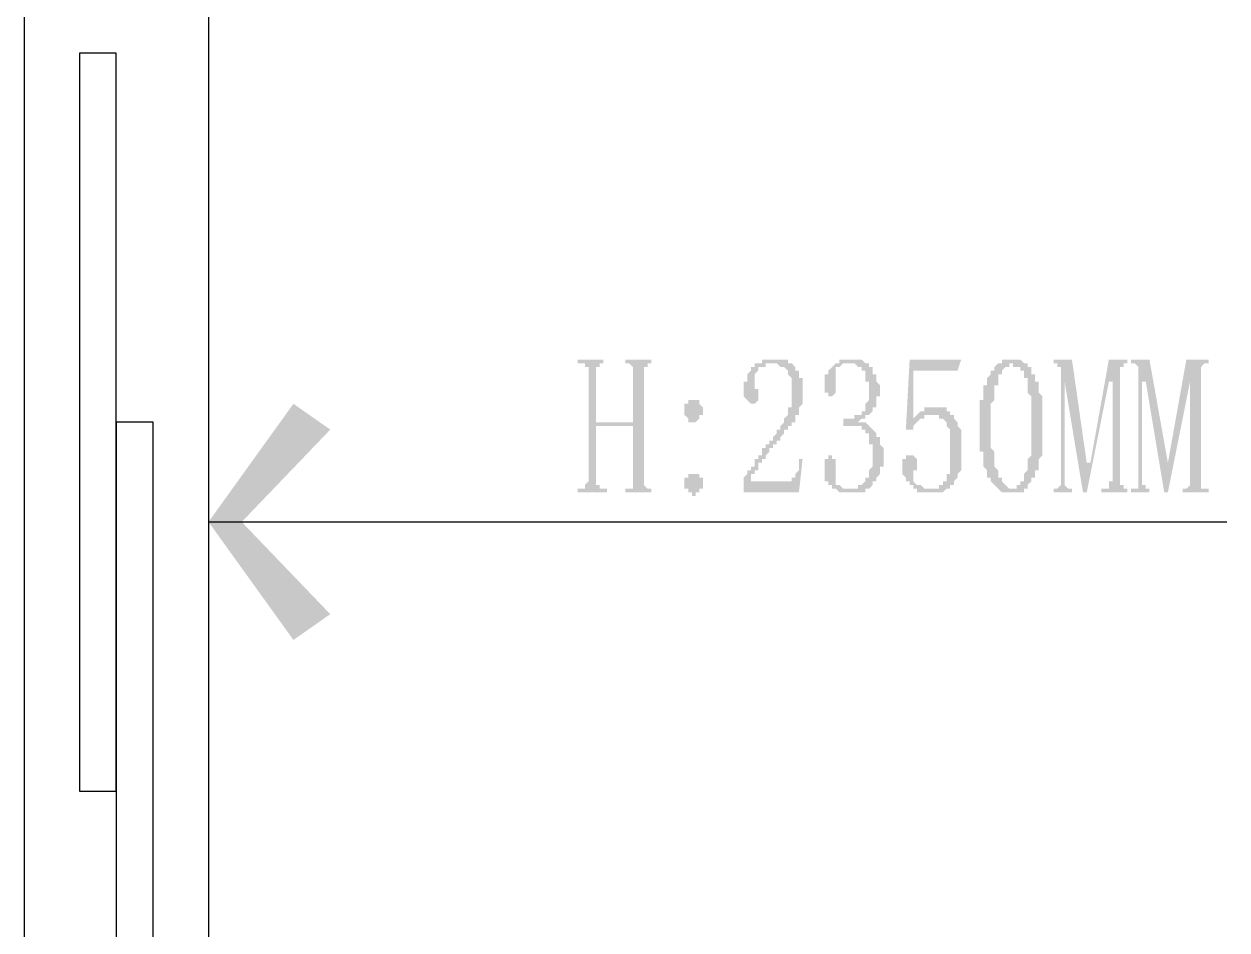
# Model space of a CAD drawing. Header units: inches. Extents: x 11 to 286, y 6 to 196.
# Drawn here: x 82.52 to 96.32, y 61.54 to 71.93 of the extents above; entities that cross this region are included whole.
import ezdxf

# ---------------------------------------------------------------- set-up
doc = ezdxf.new("R2010")
doc.units = ezdxf.units.IN
doc.header["$MEASUREMENT"] = 0
doc.layers.add('PDF_几何图形', color=7, linetype='Continuous')
doc.layers.add('PDF_实体填充', color=7, linetype='Continuous', true_color=0xffffff)

msp = doc.modelspace()

# ---------------------------------------------------------------- hatches: boundary and pattern name
at = {"layer": 'PDF_实体填充', "transparency": 33554559}
for points in [[(89.634, 66.689), (89.634, 66.647), (89.676, 66.604), (89.718, 66.604), (89.718, 66.562), (89.422, 66.562), (89.422, 66.604), (89.464, 66.604), (89.507, 66.604), (89.507, 66.647), (89.507, 66.689), (89.507, 67.324), (89.083, 67.324), (89.083, 66.689), (89.083, 66.647), (89.126, 66.647), (89.126, 66.604), (89.168, 66.604), (89.21, 66.604), (89.21, 66.562), (88.872, 66.562), (88.872, 66.604), (88.914, 66.604), (88.956, 66.604), (88.956, 66.647), (88.999, 66.689), (88.999, 67.959), (88.999, 68.001), (88.956, 68.001), (88.956, 68.044), (88.914, 68.044), (88.872, 68.044), (88.872, 68.086), (89.168, 68.086), (89.168, 68.044), (89.126, 68.044), (89.126, 68.001), (89.083, 68.001), (89.083, 67.959), (89.083, 67.366), (89.507, 67.366), (89.507, 67.959), (89.507, 68.001), (89.464, 68.044), (89.422, 68.044), (89.422, 68.086), (89.718, 68.086), (89.718, 68.044), (89.676, 68.044), (89.676, 68.001), (89.634, 68.001), (89.634, 67.959)], [(91.327, 67.705), (91.327, 67.747), (91.327, 67.79), (91.327, 67.832), (91.327, 67.874), (91.285, 67.917), (91.285, 67.959), (91.242, 68.001), (91.2, 68.001), (91.158, 68.044), (91.115, 68.044), (91.073, 68.044), (91.031, 68.044), (91.031, 68.001), (90.988, 68.001), (90.946, 68.001), (90.946, 67.959), (90.904, 67.917), (90.904, 67.874), (90.904, 67.832), (90.904, 67.79), (90.904, 67.747), (90.946, 67.747), (90.946, 67.705), (90.946, 67.663), (90.946, 67.62), (90.904, 67.578), (90.861, 67.578), (90.819, 67.62), (90.777, 67.663), (90.777, 67.705), (90.777, 67.747), (90.777, 67.79), (90.777, 67.832), (90.819, 67.832), (90.819, 67.874), (90.819, 67.917), (90.861, 67.959), (90.861, 68.001), (90.904, 68.001), (90.904, 68.044), (90.946, 68.044), (90.988, 68.044), (90.988, 68.086), (91.031, 68.086), (91.073, 68.086), (91.115, 68.086), (91.158, 68.086), (91.2, 68.086), (91.242, 68.086), (91.285, 68.086), (91.285, 68.044), (91.327, 68.044), (91.369, 68.001), (91.369, 67.959), (91.412, 67.959), (91.412, 67.917), (91.412, 67.874), (91.454, 67.874), (91.454, 67.832), (91.454, 67.79), (91.454, 67.747), (91.454, 67.705), (91.454, 67.663), (91.454, 67.62), (91.454, 67.578), (91.412, 67.536), (91.412, 67.493), (91.412, 67.451), (91.369, 67.451), (91.369, 67.409), (91.369, 67.366), (91.327, 67.366), (91.327, 67.324), (91.285, 67.324), (91.285, 67.282), (91.242, 67.282), (91.242, 67.239), (91.2, 67.197), (91.2, 67.155), (91.158, 67.155), (91.158, 67.112), (91.115, 67.112), (91.115, 67.07), (91.073, 67.07), (91.073, 67.028), (91.031, 66.985), (91.031, 66.943), (90.988, 66.943), (90.988, 66.901), (90.946, 66.901), (90.946, 66.858), (90.946, 66.816), (90.904, 66.816), (90.904, 66.774), (90.861, 66.774), (90.861, 66.731), (90.861, 66.689), (91.242, 66.689), (91.285, 66.689), (91.327, 66.689), (91.327, 66.731), (91.369, 66.731), (91.369, 66.774), (91.412, 66.816), (91.412, 66.858), (91.412, 66.901), (91.412, 66.943), (91.454, 66.943), (91.412, 66.562), (90.777, 66.562), (90.777, 66.689), (90.777, 66.731), (90.819, 66.774), (90.819, 66.816), (90.861, 66.816), (90.861, 66.858), (90.904, 66.858), (90.904, 66.901), (90.904, 66.943), (90.946, 66.943), (90.946, 66.985), (90.988, 66.985), (90.988, 67.028), (90.988, 67.07), (91.031, 67.07), (91.031, 67.112), (91.073, 67.112), (91.073, 67.155), (91.115, 67.155), (91.115, 67.197), (91.158, 67.239), (91.158, 67.282), (91.2, 67.282), (91.2, 67.324), (91.242, 67.366), (91.242, 67.409), (91.285, 67.451), (91.285, 67.493), (91.285, 67.536), (91.327, 67.536), (91.327, 67.578), (91.327, 67.62), (91.327, 67.663)], [(92.385, 66.985), (92.385, 66.943), (92.385, 66.901), (92.385, 66.858), (92.343, 66.858), (92.343, 66.816), (92.343, 66.774), (92.301, 66.731), (92.301, 66.689), (92.258, 66.689), (92.258, 66.647), (92.216, 66.604), (92.174, 66.604), (92.174, 66.562), (92.131, 66.562), (92.089, 66.562), (92.047, 66.562), (92.004, 66.562), (91.962, 66.562), (91.92, 66.562), (91.877, 66.562), (91.835, 66.604), (91.793, 66.604), (91.793, 66.647), (91.75, 66.647), (91.75, 66.689), (91.708, 66.689), (91.708, 66.731), (91.708, 66.774), (91.708, 66.816), (91.708, 66.858), (91.708, 66.901), (91.708, 66.943), (91.75, 66.943), (91.75, 66.985), (91.793, 66.985), (91.793, 66.943), (91.835, 66.943), (91.835, 66.901), (91.835, 66.858), (91.835, 66.816), (91.835, 66.774), (91.835, 66.731), (91.835, 66.689), (91.835, 66.647), (91.877, 66.647), (91.92, 66.604), (91.962, 66.604), (92.004, 66.604), (92.047, 66.604), (92.089, 66.604), (92.089, 66.647), (92.131, 66.647), (92.174, 66.689), (92.174, 66.731), (92.216, 66.731), (92.216, 66.774), (92.216, 66.816), (92.258, 66.858), (92.258, 66.901), (92.258, 66.943), (92.258, 66.985), (92.258, 67.028), (92.258, 67.07), (92.258, 67.112), (92.216, 67.112), (92.216, 67.155), (92.216, 67.197), (92.216, 67.239), (92.174, 67.239), (92.174, 67.282), (92.131, 67.282), (92.131, 67.324), (92.089, 67.324), (92.047, 67.324), (92.004, 67.324), (91.962, 67.324), (91.92, 67.324), (91.92, 67.409), (91.962, 67.409), (92.004, 67.409), (92.047, 67.409), (92.047, 67.451), (92.089, 67.451), (92.131, 67.451), (92.131, 67.493), (92.174, 67.493), (92.174, 67.536), (92.174, 67.578), (92.216, 67.62), (92.216, 67.663), (92.216, 67.705), (92.216, 67.747), (92.216, 67.79), (92.216, 67.832), (92.174, 67.832), (92.174, 67.874), (92.174, 67.917), (92.174, 67.959), (92.131, 67.959), (92.131, 68.001), (92.089, 68.001), (92.047, 68.044), (92.004, 68.044), (91.962, 68.044), (91.92, 68.044), (91.877, 68.001), (91.835, 68.001), (91.835, 67.959), (91.835, 67.917), (91.835, 67.874), (91.835, 67.832), (91.835, 67.79), (91.835, 67.747), (91.835, 67.705), (91.793, 67.663), (91.75, 67.663), (91.75, 67.705), (91.708, 67.705), (91.708, 67.747), (91.708, 67.79), (91.708, 67.832), (91.708, 67.874), (91.708, 67.917), (91.75, 67.917), (91.75, 67.959), (91.793, 68.001), (91.835, 68.044), (91.877, 68.044), (91.877, 68.086), (91.92, 68.086), (91.962, 68.086), (92.004, 68.086), (92.047, 68.086), (92.089, 68.086), (92.131, 68.086), (92.174, 68.044), (92.216, 68.044), (92.216, 68.001), (92.258, 68.001), (92.258, 67.959), (92.258, 67.917), (92.301, 67.917), (92.301, 67.874), (92.301, 67.832), (92.343, 67.79), (92.343, 67.747), (92.343, 67.705), (92.343, 67.663), (92.301, 67.663), (92.301, 67.62), (92.301, 67.578), (92.301, 67.536), (92.258, 67.536), (92.258, 67.493), (92.216, 67.451), (92.174, 67.451), (92.174, 67.409), (92.131, 67.409), (92.089, 67.366), (92.131, 67.366), (92.174, 67.366), (92.216, 67.324), (92.258, 67.282), (92.301, 67.239), (92.301, 67.197), (92.343, 67.197), (92.343, 67.155), (92.343, 67.112), (92.385, 67.07), (92.385, 67.028)], [(92.978, 67.536), (93.02, 67.536), (93.063, 67.536), (93.105, 67.536), (93.105, 67.493), (93.147, 67.493), (93.147, 67.451), (93.19, 67.451), (93.19, 67.409), (93.232, 67.366), (93.232, 67.324), (93.274, 67.282), (93.274, 67.239), (93.274, 67.197), (93.274, 67.155), (93.274, 67.112), (93.274, 67.07), (93.274, 67.028), (93.274, 66.985), (93.274, 66.943), (93.274, 66.901), (93.274, 66.858), (93.274, 66.816), (93.232, 66.774), (93.232, 66.731), (93.19, 66.689), (93.19, 66.647), (93.147, 66.647), (93.147, 66.604), (93.105, 66.604), (93.063, 66.562), (93.02, 66.562), (92.978, 66.562), (92.936, 66.562), (92.893, 66.562), (92.851, 66.562), (92.809, 66.562), (92.766, 66.562), (92.766, 66.604), (92.724, 66.604), (92.724, 66.647), (92.682, 66.647), (92.682, 66.689), (92.639, 66.689), (92.639, 66.731), (92.597, 66.774), (92.597, 66.816), (92.597, 66.858), (92.597, 66.901), (92.597, 66.943), (92.639, 66.943), (92.639, 66.985), (92.682, 66.985), (92.724, 66.985), (92.766, 66.943), (92.766, 66.901), (92.766, 66.858), (92.766, 66.816), (92.724, 66.816), (92.724, 66.774), (92.724, 66.731), (92.724, 66.689), (92.766, 66.647), (92.809, 66.647), (92.851, 66.604), (92.893, 66.604), (92.936, 66.604), (92.978, 66.604), (93.02, 66.604), (93.02, 66.647), (93.063, 66.647), (93.063, 66.689), (93.105, 66.689), (93.105, 66.731), (93.105, 66.774), (93.147, 66.774), (93.147, 66.816), (93.147, 66.858), (93.147, 66.901), (93.147, 66.943), (93.147, 66.985), (93.147, 67.028), (93.147, 67.07), (93.147, 67.112), (93.147, 67.155), (93.147, 67.197), (93.147, 67.239), (93.147, 67.282), (93.105, 67.324), (93.105, 67.366), (93.063, 67.409), (93.02, 67.409), (93.02, 67.451), (92.978, 67.451), (92.936, 67.451), (92.893, 67.451), (92.851, 67.451), (92.851, 67.409), (92.809, 67.409), (92.766, 67.366), (92.724, 67.324), (92.724, 67.282), (92.639, 67.282), (92.682, 68.086), (93.274, 68.086), (93.232, 67.959), (92.724, 67.959), (92.724, 67.366), (92.724, 67.409), (92.766, 67.451), (92.809, 67.493), (92.851, 67.493), (92.851, 67.536), (92.893, 67.536), (92.936, 67.536)], [(95.095, 66.689), (95.095, 66.647), (95.137, 66.647), (95.137, 66.604), (95.179, 66.604), (95.179, 66.562), (94.883, 66.562), (94.883, 66.604), (94.925, 66.604), (94.968, 66.604), (94.968, 66.647), (94.968, 66.689), (95.01, 66.689), (95.01, 67.832), (94.968, 67.832), (94.714, 66.562), (94.671, 66.562), (94.46, 67.832), (94.46, 66.689), (94.46, 66.647), (94.502, 66.604), (94.544, 66.604), (94.544, 66.562), (94.333, 66.562), (94.333, 66.604), (94.375, 66.604), (94.417, 66.647), (94.417, 66.689), (94.417, 67.959), (94.417, 68.001), (94.375, 68.001), (94.375, 68.044), (94.333, 68.044), (94.333, 68.086), (94.544, 68.086), (94.714, 66.901), (94.756, 66.901), (94.968, 68.086), (95.179, 68.086), (95.179, 68.044), (95.137, 68.044), (95.137, 68.001), (95.095, 68.001), (95.095, 67.959)], [(96.026, 66.689), (96.026, 66.647), (96.026, 66.604), (96.068, 66.604), (96.111, 66.604), (96.111, 66.562), (95.814, 66.562), (95.814, 66.604), (95.857, 66.604), (95.899, 66.647), (95.899, 66.689), (95.899, 67.832), (95.645, 66.562), (95.603, 66.562), (95.391, 67.832), (95.349, 67.832), (95.349, 66.689), (95.349, 66.647), (95.391, 66.647), (95.391, 66.604), (95.433, 66.604), (95.433, 66.562), (95.222, 66.562), (95.222, 66.604), (95.264, 66.604), (95.306, 66.604), (95.306, 66.647), (95.306, 66.689), (95.306, 67.959), (95.306, 68.001), (95.264, 68.044), (95.222, 68.044), (95.222, 68.086), (95.433, 68.086), (95.645, 66.901), (95.857, 68.086), (96.111, 68.086), (96.111, 68.044), (96.068, 68.044), (96.026, 68.001), (96.026, 67.959)]]:
    msp.add_hatch(color=7, dxfattribs=at).paths.add_polyline_path(points, flags=0)
h = msp.add_hatch(color=7, dxfattribs=at)
h.paths.add_polyline_path([(93.867, 68.044), (93.825, 68.044), (93.825, 68.044), (93.825, 68.001), (93.782, 68.001), (93.782, 68.001), (93.782, 68.001), (93.74, 67.959), (93.74, 67.959), (93.74, 67.959), (93.74, 67.917), (93.698, 67.917), (93.698, 67.874), (93.698, 67.874), (93.698, 67.832), (93.698, 67.832), (93.698, 67.79), (93.655, 67.79), (93.655, 67.79), (93.655, 67.747), (93.655, 67.747), (93.655, 67.705), (93.655, 67.705), (93.655, 67.663), (93.655, 67.663), (93.655, 67.62), (93.655, 67.62), (93.613, 67.578), (93.613, 67.578), (93.613, 67.536), (93.613, 67.493), (93.613, 67.493), (93.613, 67.451), (93.613, 67.451), (93.613, 67.409), (93.613, 67.366), (93.613, 67.366), (93.613, 67.324), (93.613, 67.324), (93.613, 67.282), (93.613, 67.282), (93.613, 67.239), (93.613, 67.197), (93.613, 67.197), (93.613, 67.155), (93.613, 67.155), (93.613, 67.112), (93.613, 67.07), (93.613, 67.07), (93.655, 67.028), (93.655, 67.028), (93.655, 66.985), (93.655, 66.985), (93.655, 66.943), (93.655, 66.943), (93.655, 66.901), (93.655, 66.901), (93.655, 66.901), (93.655, 66.858), (93.655, 66.858), (93.698, 66.816), (93.698, 66.816), (93.698, 66.816), (93.698, 66.774), (93.698, 66.731), (93.74, 66.731), (93.74, 66.689), (93.74, 66.689), (93.74, 66.689), (93.782, 66.647), (93.782, 66.647), (93.782, 66.647), (93.782, 66.647), (93.825, 66.604), (93.825, 66.604), (93.825, 66.604), (93.867, 66.604), (93.867, 66.604), (93.867, 66.604), (93.909, 66.604), (93.909, 66.647), (93.909, 66.647), (93.952, 66.647), (93.952, 66.647), (93.952, 66.689), (93.994, 66.689), (93.994, 66.731), (93.994, 66.731), (93.994, 66.774), (93.994, 66.774), (94.036, 66.816), (94.036, 66.816), (94.036, 66.816), (94.036, 66.858), (94.036, 66.858), (94.036, 66.901), (94.036, 66.901), (94.036, 66.943), (94.036, 66.943), (94.079, 66.985), (94.079, 66.985), (94.079, 67.028), (94.079, 67.028), (94.079, 67.07), (94.079, 67.07), (94.079, 67.112), (94.079, 67.112), (94.079, 67.155), (94.079, 67.197), (94.079, 67.197), (94.079, 67.239), (94.079, 67.239), (94.079, 67.282), (94.079, 67.324), (94.079, 67.324), (94.079, 67.366), (94.079, 67.366), (94.079, 67.409), (94.079, 67.451), (94.079, 67.451), (94.079, 67.493), (94.079, 67.493), (94.079, 67.536), (94.079, 67.536), (94.079, 67.578), (94.079, 67.62), (94.079, 67.62), (94.079, 67.663), (94.079, 67.663), (94.036, 67.705), (94.036, 67.705), (94.036, 67.747), (94.036, 67.747), (94.036, 67.747), (94.036, 67.79), (94.036, 67.79), (94.036, 67.832), (94.036, 67.832), (94.036, 67.832), (94.036, 67.874), (93.994, 67.874), (93.994, 67.917), (93.994, 67.917), (93.994, 67.959), (93.952, 67.959), (93.952, 67.959), (93.952, 68.001), (93.909, 68.001), (93.909, 68.001), (93.909, 68.001), (93.867, 68.001), (93.867, 68.044), (93.867, 68.044), (93.867, 68.044), (93.867, 68.044)], flags=0)
h.paths.add_polyline_path([(93.867, 66.562), (93.825, 66.562), (93.825, 66.562), (93.825, 66.562), (93.782, 66.562), (93.782, 66.562), (93.74, 66.562), (93.74, 66.562), (93.74, 66.562), (93.698, 66.604), (93.698, 66.604), (93.698, 66.604), (93.655, 66.647), (93.655, 66.647), (93.655, 66.647), (93.613, 66.689), (93.613, 66.689), (93.613, 66.731), (93.613, 66.731), (93.571, 66.731), (93.571, 66.774), (93.571, 66.774), (93.571, 66.816), (93.571, 66.816), (93.571, 66.816), (93.528, 66.858), (93.528, 66.858), (93.528, 66.901), (93.528, 66.901), (93.528, 66.943), (93.528, 66.943), (93.528, 66.985), (93.528, 66.985), (93.528, 67.028), (93.486, 67.028), (93.486, 67.07), (93.486, 67.07), (93.486, 67.112), (93.486, 67.112), (93.486, 67.155), (93.486, 67.155), (93.486, 67.197), (93.486, 67.239), (93.486, 67.239), (93.486, 67.282), (93.486, 67.324), (93.486, 67.324), (93.486, 67.366), (93.486, 67.366), (93.486, 67.409), (93.486, 67.409), (93.486, 67.451), (93.486, 67.493), (93.486, 67.493), (93.486, 67.536), (93.486, 67.536), (93.486, 67.578), (93.486, 67.578), (93.486, 67.62), (93.528, 67.62), (93.528, 67.663), (93.528, 67.663), (93.528, 67.705), (93.528, 67.705), (93.528, 67.747), (93.528, 67.747), (93.528, 67.79), (93.571, 67.79), (93.571, 67.832), (93.571, 67.832), (93.571, 67.874), (93.571, 67.874), (93.571, 67.874), (93.613, 67.917), (93.613, 67.917), (93.613, 67.959), (93.655, 67.959), (93.655, 68.001), (93.655, 68.001), (93.655, 68.001), (93.698, 68.044), (93.698, 68.044), (93.698, 68.044), (93.74, 68.044), (93.74, 68.086), (93.74, 68.086), (93.782, 68.086), (93.782, 68.086), (93.825, 68.086), (93.825, 68.086), (93.825, 68.086), (93.867, 68.086), (93.867, 68.086), (93.867, 68.086), (93.909, 68.086), (93.909, 68.086), (93.952, 68.086), (93.952, 68.086), (93.952, 68.086), (93.994, 68.044), (93.994, 68.044), (93.994, 68.044), (94.036, 68.044), (94.036, 68.001), (94.036, 68.001), (94.079, 68.001), (94.079, 67.959), (94.079, 67.959), (94.079, 67.917), (94.121, 67.917), (94.121, 67.874), (94.121, 67.874), (94.121, 67.874), (94.121, 67.832), (94.163, 67.832), (94.163, 67.79), (94.163, 67.79), (94.163, 67.79), (94.163, 67.747), (94.163, 67.747), (94.163, 67.705), (94.163, 67.705), (94.206, 67.663), (94.206, 67.663), (94.206, 67.62), (94.206, 67.62), (94.206, 67.578), (94.206, 67.578), (94.206, 67.536), (94.206, 67.493), (94.206, 67.493), (94.206, 67.451), (94.206, 67.451), (94.206, 67.409), (94.206, 67.366), (94.206, 67.366), (94.206, 67.324), (94.206, 67.324), (94.206, 67.282), (94.206, 67.282), (94.206, 67.239), (94.206, 67.197), (94.206, 67.197), (94.206, 67.155), (94.206, 67.155), (94.206, 67.112), (94.206, 67.112), (94.206, 67.07), (94.206, 67.028), (94.206, 67.028), (94.206, 66.985), (94.206, 66.985), (94.163, 66.943), (94.163, 66.943), (94.163, 66.901), (94.163, 66.901), (94.163, 66.901), (94.163, 66.858), (94.163, 66.858), (94.163, 66.816), (94.121, 66.816), (94.121, 66.774), (94.121, 66.774), (94.121, 66.774), (94.121, 66.774), (94.121, 66.731), (94.079, 66.731), (94.079, 66.689), (94.079, 66.689), (94.036, 66.647), (94.036, 66.647), (94.036, 66.647), (94.036, 66.604), (93.994, 66.604), (93.994, 66.604), (93.994, 66.562), (93.952, 66.562), (93.952, 66.562), (93.909, 66.562), (93.909, 66.562), (93.909, 66.562), (93.867, 66.562), (93.867, 66.562), (93.867, 66.562), (93.867, 66.562), (93.867, 66.562)], flags=0)
h = msp.add_hatch(color=7, dxfattribs=at)
h.paths.add_polyline_path([(86.035, 67.282), (85.019, 66.223), (85.612, 67.578)], flags=0)
h.paths.add_polyline_path([(85.019, 66.223), (85.612, 67.578), (84.638, 66.223), (85.019, 66.223)], flags=0)
h = msp.add_hatch(color=7, dxfattribs=at)
h.paths.add_polyline_path([(90.311, 67.493), (90.311, 67.451), (90.311, 67.451), (90.269, 67.451), (90.269, 67.409), (90.269, 67.409), (90.269, 67.409), (90.226, 67.366), (90.226, 67.366), (90.226, 67.366), (90.184, 67.366), (90.184, 67.366), (90.184, 67.366), (90.142, 67.366), (90.142, 67.409), (90.142, 67.409), (90.142, 67.409), (90.099, 67.451), (90.099, 67.451), (90.099, 67.493), (90.099, 67.493), (90.099, 67.536), (90.099, 67.536), (90.099, 67.578), (90.142, 67.578), (90.142, 67.578), (90.142, 67.578), (90.142, 67.62), (90.184, 67.62), (90.184, 67.62), (90.184, 67.62), (90.226, 67.62), (90.226, 67.62), (90.269, 67.62), (90.269, 67.578), (90.269, 67.578), (90.269, 67.578), (90.311, 67.536), (90.311, 67.536), (90.311, 67.493), (90.311, 67.493), (90.311, 67.493)], flags=0)
h.paths.add_polyline_path([(90.311, 66.647), (90.311, 66.647), (90.311, 66.604), (90.269, 66.604), (90.269, 66.562), (90.269, 66.562), (90.269, 66.562), (90.226, 66.562), (90.226, 66.52), (90.226, 66.52), (90.184, 66.52), (90.184, 66.52), (90.184, 66.562), (90.142, 66.562), (90.142, 66.562), (90.142, 66.562), (90.142, 66.604), (90.099, 66.604), (90.099, 66.647), (90.099, 66.647), (90.099, 66.647), (90.099, 66.689), (90.099, 66.689), (90.099, 66.731), (90.142, 66.731), (90.142, 66.731), (90.142, 66.774), (90.142, 66.774), (90.184, 66.774), (90.184, 66.774), (90.184, 66.774), (90.226, 66.774), (90.226, 66.774), (90.269, 66.774), (90.269, 66.774), (90.269, 66.731), (90.269, 66.731), (90.311, 66.731), (90.311, 66.689), (90.311, 66.689), (90.311, 66.647), (90.311, 66.647), (90.311, 66.647)], flags=0)
h = msp.add_hatch(color=7, dxfattribs=at)
h.paths.add_polyline_path([(86.035, 65.165), (85.019, 66.223), (85.612, 64.869)], flags=0)
h.paths.add_polyline_path([(85.019, 66.223), (85.612, 64.869), (84.638, 66.223), (85.019, 66.223)], flags=0)

# ---------------------------------------------------------------- linework, layer by layer
at = {"layer": 'PDF_几何图形'}
for p, q in [((82.522, 87.517), (82.522, 58.9)), ((84.638, 87.517), (84.638, 58.9)), ((84.638, 66.223), (86.247, 66.223)), ((86.247, 66.223), (96.322, 66.223))]:
    msp.add_line(p, q, dxfattribs=at)
for points in [[(83.58, 63.133), (83.58, 71.6), (83.157, 71.6), (83.157, 63.133)], [(84.003, 58.9), (84.003, 67.366), (83.58, 67.366), (83.58, 58.9)]]:
    msp.add_lwpolyline(points, close=True, dxfattribs=at)

doc.saveas('drawing.dxf')
